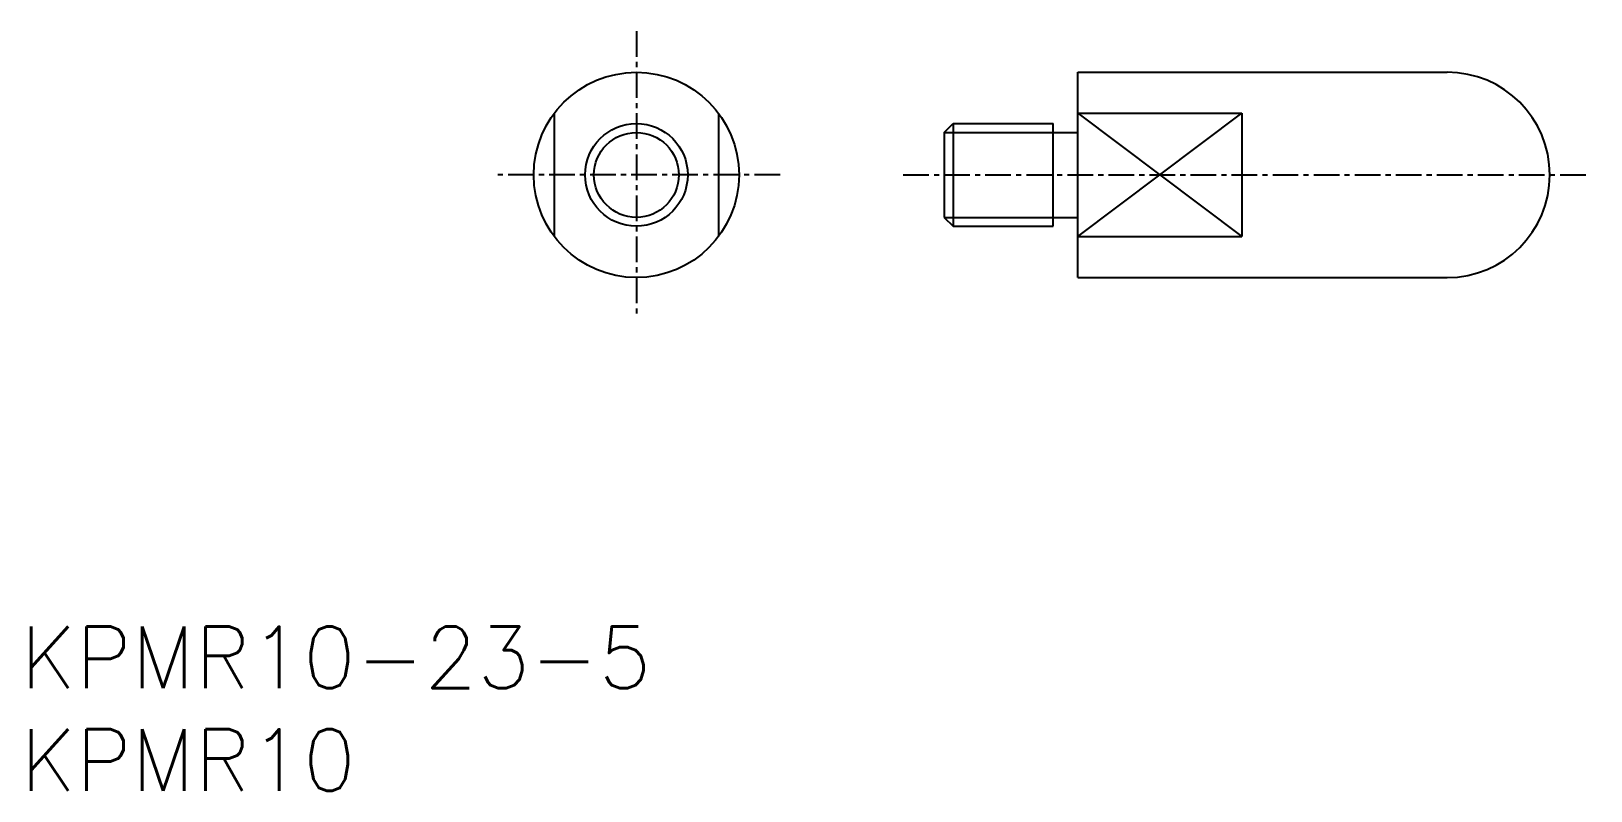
# Model space of a CAD drawing. Extents: x 0.5 to 76.5, y 0 to 37.
import ezdxf

# ---------------------------------------------------------------- set-up
doc = ezdxf.new("R2010")
doc.units = 0
doc.linetypes.add('CENTER', pattern=[2, 1.25, -0.25, 0.25, -0.25])
doc.layers.get('0').update_dxf_attribs({"linetype": 'CONTINUOUS'})
doc.layers.add('CENTER', color=1, linetype='CENTER')
doc.styles.get("Standard").update_dxf_attribs({"font": 'txt.shx'})

# ---------------------------------------------------------------- blocks, each defined once
blk = doc.blocks.new('*U8')
at = {"color": 7, "linetype": 'CONTINUOUS'}
blk.add_text('KPMR10', height=3, dxfattribs=at).set_placement((0, 0))
blk = doc.blocks.new('*U9')
at = {"color": 7, "linetype": 'CONTINUOUS'}
blk.add_text('KPMR10-23-5', height=3, dxfattribs=at).set_placement((0, 5))

msp = doc.modelspace()

# ---------------------------------------------------------------- linework, layer by layer
at = {"color": 7, "linetype": 'CONTINUOUS'}
for p, q in [((51.5, 25), (51.5, 35)), ((51.5, 35), (69.5, 35)), ((26, 33), (26, 27)), ((34, 33), (34, 27)), ((51.5, 33), (59.5, 33)), ((51.5, 33), (59.5, 27)), ((51.5, 27), (59.5, 33)), ((59.5, 33), (59.5, 27)), ((45, 32.067), (45.433, 32.5)), ((45, 32.067), (45, 27.933)), ((45.433, 32.5), (50.3, 32.5)), ((45.433, 32.5), (45.433, 27.5)), ((50.3, 27.5), (50.3, 32.5)), ((50.3, 32.067), (51.5, 32.067)), ((45, 27.933), (45.433, 27.5)), ((45.433, 27.5), (50.3, 27.5)), ((50.3, 27.933), (51.5, 27.933)), ((51.5, 27), (59.5, 27)), ((51.5, 25), (69.5, 25))]:
    msp.add_line(p, q, dxfattribs=at)
at = {"color": 3, "linetype": 'CONTINUOUS'}
for p, q in [((45, 32.067), (50.3, 32.067)), ((45, 27.933), (50.3, 27.933))]:
    msp.add_line(p, q, dxfattribs=at)
at = {"color": 7, "linetype": 'CONTINUOUS'}
for radius in [5, 2.067]:
    msp.add_circle((30, 30), radius, dxfattribs=at)
at = {"color": 3, "linetype": 'CONTINUOUS'}
msp.add_circle((30, 30), 2.5, dxfattribs=at)
at = {"color": 7, "linetype": 'CONTINUOUS'}
msp.add_arc((69.5, 30), 5, 270, 90, dxfattribs=at)
at = {"layer": 'CENTER', "color": 1, "linetype": 'CENTER'}
for p, q in [((30, 37), (30, 23)), ((37, 30), (23, 30)), ((43, 30), (76.5, 30))]:
    msp.add_line(p, q, dxfattribs=at)

# ---------------------------------------------------------------- block references
at = {"color": 7, "linetype": 'CONTINUOUS'}
for name in ['*U9', '*U8']:
    msp.add_blockref(name, (0, 0), dxfattribs=at)

doc.saveas('drawing.dxf')
